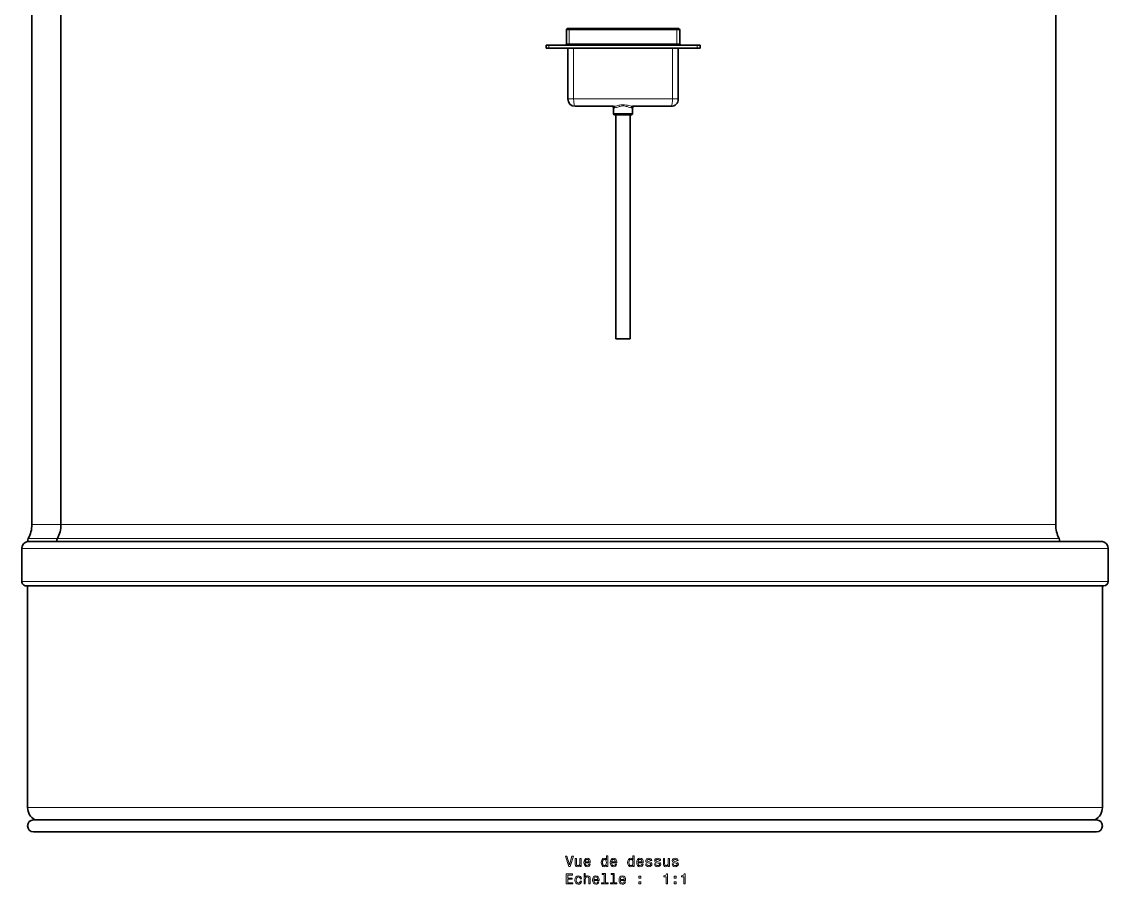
# Model space of a CAD drawing. Extents: x -1556 to 2480, y -1748 to 2591.
# Drawn here: x 407.5 to 781.5, y -1747.7 to -1450.9 of the extents above; entities that cross this region are included whole.
import ezdxf

# ---------------------------------------------------------------- set-up
doc = ezdxf.new("R2010")
doc.units = 0

msp = doc.modelspace()

# ---------------------------------------------------------------- linework, layer by layer
at = {"color": 7, "lineweight": 35}
for p, q in [((411, -635.5495), (411, -1623.930542)), ((420.997345, -635.5495), (420.997345, -1623.930542)), ((763.412659, -635.5495), (763.412659, -1623.930542)), ((632.981018, -1453.166992), (595.981018, -1453.166992)), ((639.981018, -1458.966919), (588.981018, -1458.966919)), ((639.981018, -1459.966919), (588.981018, -1459.966919)), ((611.981018, -1482.966919), (611.981018, -1559.966919)), ((616.981018, -1482.966919), (616.981018, -1559.966919)), ((409.5, -1629.73999), (505.806274, -1629.73999)), ((505.806274, -1629.73999), (779.5, -1629.73999)), ((505.566498, -1645.019775), (409, -1645.019775)), ((409.5, -1645.019775), (409.5, -1721.299805)), ((780, -1645.019775), (505.566498, -1645.019775)), ((779.5, -1645.019775), (779.5, -1721.299805)), ((506.804199, -1725.577026), (411.581482, -1725.577026)), ((777.418518, -1725.577026), (506.804199, -1725.577026)), ((411.581482, -1729.73999), (682.195801, -1729.73999)), ((506.804199, -1729.73999), (411.581482, -1729.73999)), ((419.199432, -1729.73999), (510.456421, -1729.73999)), ((777.418518, -1729.73999), (506.804199, -1729.73999)), ((510.456421, -1729.73999), (769.800537, -1729.73999)), ((682.195801, -1729.73999), (777.418518, -1729.73999))]:
    msp.add_line(p, q, dxfattribs=at)
at = {"color": 7, "lineweight": 13, "ltscale": 0.025}
for p, q in [((595.981018, -1453.666992), (594.981018, -1453.666992)), ((633.981018, -1453.666992), (632.981018, -1453.666992)), ((595.981018, -1458.466919), (594.981018, -1458.466919)), ((633.981018, -1458.466919), (632.981018, -1458.466919)), ((588.981018, -1459.966919), (588.981018, -1458.966919)), ((639.981018, -1459.966919), (639.981018, -1458.966919))]:
    msp.add_line(p, q, dxfattribs=at)
at = {"color": 7, "lineweight": 35, "ltscale": 0.119998}
for p, q in [((594.981018, -1458.466919), (594.981018, -1453.666992)), ((633.981018, -1458.466919), (633.981018, -1453.666992))]:
    msp.add_line(p, q, dxfattribs=at)
at = {"color": 7, "lineweight": 35, "ltscale": 0.0125}
for p, q in [((595.981018, -1453.166992), (595.481018, -1453.166992)), ((633.481018, -1453.166992), (632.981018, -1453.166992))]:
    msp.add_line(p, q, dxfattribs=at)
at = {"color": 7, "lineweight": 13, "ltscale": 0.0125}
for p, q in [((595.981018, -1453.166992), (595.981018, -1453.666992)), ((632.981018, -1453.166992), (632.981018, -1453.666992)), ((595.981018, -1458.966919), (595.981018, -1458.466919)), ((632.981018, -1458.966919), (632.981018, -1458.466919))]:
    msp.add_line(p, q, dxfattribs=at)
at = {"color": 7, "lineweight": 13, "ltscale": 0.119998}
for p, q in [((595.981018, -1458.466919), (595.981018, -1453.666992)), ((632.981018, -1458.466919), (632.981018, -1453.666992))]:
    msp.add_line(p, q, dxfattribs=at)
at = {"color": 7, "lineweight": 13}
for p, q in [((632.981018, -1453.666992), (595.981018, -1453.666992)), ((632.981018, -1458.466919), (595.981018, -1458.466919)), ((597.481018, -1477.466919), (631.481018, -1477.466919)), ((420.997345, -1623.930542), (763.412659, -1623.930542)), ((419.81543, -1628.771729), (764.563293, -1628.771729)), ((407.5, -1632.189453), (504.847412, -1632.189453)), ((504.847412, -1632.189453), (781.5, -1632.189453)), ((407.5, -1643.519775), (504.847412, -1643.519775)), ((504.847412, -1643.519775), (781.5, -1643.519775)), ((409.5, -1721.299805), (505.806274, -1721.299805)), ((505.806274, -1721.299805), (779.5, -1721.299805))]:
    msp.add_line(p, q, dxfattribs=at)
at = {"color": 7, "lineweight": 35, "ltscale": 0.025}
for p, q in [((588.981018, -1458.966919), (587.981018, -1458.966919)), ((587.981018, -1459.966919), (587.981018, -1458.966919)), ((588.981018, -1459.966919), (587.981018, -1459.966919)), ((640.981018, -1458.966919), (639.981018, -1458.966919)), ((640.981018, -1459.966919), (639.981018, -1459.966919)), ((640.981018, -1459.966919), (640.981018, -1458.966919))]:
    msp.add_line(p, q, dxfattribs=at)
at = {"color": 7, "lineweight": 35, "ltscale": 0.4375}
for p, q in [((595.481018, -1459.966919), (595.481018, -1477.466919)), ((633.481018, -1459.966919), (633.481018, -1477.466919))]:
    msp.add_line(p, q, dxfattribs=at)
at = {"color": 7, "lineweight": 13, "ltscale": 0.4375}
for p, q in [((597.481018, -1459.966919), (597.481018, -1477.466919)), ((631.481018, -1459.966919), (631.481018, -1477.466919))]:
    msp.add_line(p, q, dxfattribs=at)
at = {"color": 7, "lineweight": 13, "ltscale": 0.05}
for p, q in [((595.481018, -1477.466919), (597.481018, -1477.466919)), ((631.481018, -1477.466919), (633.481018, -1477.466919))]:
    msp.add_line(p, q, dxfattribs=at)
at = {"color": 7, "lineweight": 35, "ltscale": 0.331723}
for p, q in [((597.981018, -1479.966919), (611.249939, -1479.966919)), ((617.712097, -1479.966919), (630.981018, -1479.966919))]:
    msp.add_line(p, q, dxfattribs=at)
at = {"color": 7, "lineweight": 35, "ltscale": 0.05}
for p, q in [((611.18103, -1480.466919), (611.18103, -1482.466919)), ((617.781006, -1480.466919), (617.781006, -1482.466919))]:
    msp.add_line(p, q, dxfattribs=at)
at = {"color": 7, "lineweight": 13, "ltscale": 0.01235}
for p, q in [((611.18103, -1480.466919), (611.675049, -1480.466919)), ((617.286987, -1480.466919), (617.781006, -1480.466919))]:
    msp.add_line(p, q, dxfattribs=at)
at = {"color": 7, "lineweight": 13, "ltscale": 0.164999}
msp.add_line((611.18103, -1482.466919), (617.781006, -1482.466919), dxfattribs=at)
at = {"color": 7, "lineweight": 35, "ltscale": 0.139999}
msp.add_line((611.68103, -1482.966919), (617.281006, -1482.966919), dxfattribs=at)
at = {"color": 7, "lineweight": 35, "ltscale": 0.125}
msp.add_line((611.981018, -1559.966919), (616.981018, -1559.966919), dxfattribs=at)
at = {"color": 7, "lineweight": 13, "ltscale": 0.249934}
msp.add_line((411, -1623.930542), (420.997345, -1623.930542), dxfattribs=at)
at = {"color": 7, "lineweight": 35, "ltscale": 0.251977}
msp.add_line((409.5, -1629.73999), (419.579071, -1629.73999), dxfattribs=at)
at = {"color": 7, "lineweight": 13, "ltscale": 0.251636}
msp.add_line((409.75, -1628.771729), (419.81543, -1628.771729), dxfattribs=at)
at = {"color": 7, "lineweight": 35, "ltscale": 0.283258}
for p, q in [((407.5, -1632.189453), (407.5, -1643.519775)), ((781.5, -1632.189453), (781.5, -1643.519775))]:
    msp.add_line(p, q, dxfattribs=at)
at = {"color": 7, "lineweight": 35, "ltscale": 0.012515}
msp.add_line((409, -1645.019775), (409.50061, -1645.019775), dxfattribs=at)
at = {"color": 7, "lineweight": 35, "ltscale": 0.012509}
msp.add_line((779.499634, -1645.019775), (780, -1645.019775), dxfattribs=at)
at = {"color": 7, "lineweight": 35, "ltscale": 0.000275}
msp.add_line((419.188446, -1729.73999), (419.199432, -1729.73999), dxfattribs=at)
at = {"color": 7, "lineweight": 13}
for points in [[(597.981018, -1479.966919), (597.928284, -1479.953003), (597.876343, -1479.911621), (597.82605, -1479.843872), (597.750916, -1479.686401), (597.683472, -1479.476074), (597.612732, -1479.157715), (597.556824, -1478.790039), (597.511902, -1478.331543), (597.481018, -1477.466919)], [(617.712097, -1479.966919), (617.479187, -1479.951416), (617.310303, -1479.926636), (616.947754, -1479.85437), (615.995667, -1479.63916), (615.51947, -1479.55188), (615.028809, -1479.491333), (614.529053, -1479.467163), (614.147644, -1479.476074), (613.769592, -1479.50769), (613.39801, -1479.559082), (613.035217, -1479.625122), (612.381287, -1479.77002), (611.775024, -1479.904297), (611.41272, -1479.958862), (611.249939, -1479.966919)], [(617.286987, -1480.466919), (617.009277, -1480.434204), (616.803894, -1480.384399), (616.360046, -1480.248535), (615.849731, -1480.088989), (615.582275, -1480.015869), (615.168579, -1479.927246), (614.730835, -1479.875122), (614.289063, -1479.871826), (613.85022, -1479.917969), (613.426697, -1480.00415), (613.152832, -1480.077271), (612.630371, -1480.23938), (612.172607, -1480.380371), (611.960754, -1480.432617), (611.675049, -1480.466919)], [(630.981018, -1479.966919), (631.033752, -1479.953003), (631.085693, -1479.911621), (631.135986, -1479.843872), (631.211121, -1479.686401), (631.278564, -1479.476074), (631.349365, -1479.157715), (631.405273, -1478.790039), (631.450195, -1478.331543), (631.481018, -1477.466919)]]:
    msp.add_lwpolyline(points, dxfattribs=at)
for points in [[(596.895508, -1738.091675), (596.018005, -1741.072144), (595.115295, -1738.091675), (594.636169, -1738.091675), (595.765869, -1741.59668), (596.270203, -1741.59668), (597.374634, -1738.091675)], [(600.097961, -1738.888428), (599.654175, -1738.888428), (599.654175, -1740.451904), (599.60376, -1740.814941), (599.45752, -1741.077271), (599.23053, -1741.238647), (598.932983, -1741.289063), (598.695984, -1741.248657), (598.544678, -1741.127686), (598.458923, -1740.920898), (598.438782, -1740.628418), (598.438782, -1738.888428), (597.994934, -1738.888428), (597.994934, -1740.668701), (598.010071, -1741.026855), (598.105896, -1741.324341), (598.398438, -1741.59668), (598.867432, -1741.692505), (599.119568, -1741.657227), (599.336426, -1741.566406), (599.523071, -1741.410034), (599.674377, -1741.183105), (599.674377, -1741.59668), (600.097961, -1741.59668)], [(601.434448, -1740.371216), (603.209656, -1740.371216), (603.214722, -1740.164429), (603.134033, -1739.584473), (602.912109, -1739.150757), (602.559082, -1738.888428), (602.090088, -1738.792603), (601.631104, -1738.893555), (601.278076, -1739.175903), (601.051147, -1739.634888), (600.970459, -1740.240112), (601.046082, -1740.860352), (601.273071, -1741.314209), (601.621033, -1741.59668), (602.074951, -1741.692505), (602.468323, -1741.626953), (602.791077, -1741.455444), (603.028076, -1741.183105), (603.164246, -1740.820068), (602.725525, -1740.820068), (602.634705, -1741.021729), (602.503601, -1741.173096), (602.130432, -1741.294067), (601.842957, -1741.238647), (601.626099, -1741.062134), (601.484863, -1740.774658), (601.434448, -1740.386353)], [(608.78241, -1741.178101), (608.78241, -1741.59668), (609.226196, -1741.59668), (609.226196, -1737.975586), (608.787476, -1737.975586), (608.787476, -1739.302002), (608.449585, -1738.918701), (608.242798, -1738.828003), (608.005737, -1738.792603), (607.577087, -1738.893555), (607.244263, -1739.175903), (607.027405, -1739.629761), (606.951721, -1740.240112), (607.027405, -1740.850342), (607.244263, -1741.309204), (607.577087, -1741.59668), (608.005737, -1741.692505), (608.242798, -1741.657227), (608.45459, -1741.566406)], [(610.54248, -1740.371216), (612.317749, -1740.371216), (612.322754, -1740.164429), (612.242065, -1739.584473), (612.020203, -1739.150757), (611.667175, -1738.888428), (611.19812, -1738.792603), (610.739197, -1738.893555), (610.386169, -1739.175903), (610.159241, -1739.634888), (610.078552, -1740.240112), (610.154175, -1740.860352), (610.381104, -1741.314209), (610.729126, -1741.59668), (611.182983, -1741.692505), (611.576355, -1741.626953), (611.899109, -1741.455444), (612.136169, -1741.183105), (612.272339, -1740.820068), (611.833557, -1740.820068), (611.742798, -1741.021729), (611.611694, -1741.173096), (611.238464, -1741.294067), (610.950989, -1741.238647), (610.734131, -1741.062134), (610.592957, -1740.774658), (610.54248, -1740.386353)], [(617.890503, -1741.178101), (617.890503, -1741.59668), (618.33429, -1741.59668), (618.33429, -1737.975586), (617.895508, -1737.975586), (617.895508, -1739.302002), (617.557617, -1738.918701), (617.350891, -1738.828003), (617.113831, -1738.792603), (616.685181, -1738.893555), (616.352295, -1739.175903), (616.135437, -1739.629761), (616.059814, -1740.240112), (616.135437, -1740.850342), (616.352295, -1741.309204), (616.685181, -1741.59668), (617.113831, -1741.692505), (617.350891, -1741.657227), (617.562683, -1741.566406)], [(619.650574, -1740.371216), (621.425781, -1740.371216), (621.430847, -1740.164429), (621.350159, -1739.584473), (621.128235, -1739.150757), (620.775208, -1738.888428), (620.306213, -1738.792603), (619.84729, -1738.893555), (619.494263, -1739.175903), (619.267273, -1739.634888), (619.186584, -1740.240112), (619.262268, -1740.860352), (619.489197, -1741.314209), (619.837158, -1741.59668), (620.291077, -1741.692505), (620.684448, -1741.626953), (621.007202, -1741.455444), (621.244263, -1741.183105), (621.380432, -1740.820068), (620.94165, -1740.820068), (620.850891, -1741.021729), (620.719727, -1741.173096), (620.346558, -1741.294067), (620.059082, -1741.238647), (619.842224, -1741.062134), (619.700989, -1740.774658), (619.650574, -1740.386353)], [(623.624634, -1740.018188), (623.195984, -1739.917236), (622.878235, -1739.80127), (622.772339, -1739.564209), (622.802612, -1739.397827), (622.908508, -1739.276855), (623.079956, -1739.201172), (623.327087, -1739.170898), (623.564148, -1739.201172), (623.750732, -1739.29187), (623.871765, -1739.428101), (623.92218, -1739.609619), (624.355896, -1739.609619), (624.355896, -1739.599609), (624.280273, -1739.271729), (624.073486, -1739.014526), (623.750732, -1738.853149), (623.327087, -1738.792603), (622.898438, -1738.853149), (622.585754, -1739.019531), (622.389038, -1739.266724), (622.328552, -1739.579346), (622.373901, -1739.881958), (622.515137, -1740.09375), (622.747131, -1740.245117), (623.085022, -1740.350952), (623.579224, -1740.472046), (623.881836, -1740.598145), (623.962524, -1740.698975), (623.992798, -1740.850342), (623.947388, -1741.036865), (623.826355, -1741.178101), (623.6297, -1741.268921), (623.367432, -1741.299072), (623.090088, -1741.268921), (622.888306, -1741.162964), (622.752136, -1740.991455), (622.696655, -1740.754517), (622.268005, -1740.754517), (622.338623, -1741.157959), (622.54541, -1741.450439), (622.873169, -1741.626953), (623.327087, -1741.692505), (623.801147, -1741.626953), (624.149109, -1741.450439), (624.360962, -1741.167969), (624.436584, -1740.799805), (624.381104, -1740.482178), (624.224792, -1740.265259), (623.96759, -1740.124023)], [(626.660645, -1740.018188), (626.231995, -1739.917236), (625.914246, -1739.80127), (625.80835, -1739.564209), (625.838623, -1739.397827), (625.944519, -1739.276855), (626.115967, -1739.201172), (626.363098, -1739.170898), (626.600159, -1739.201172), (626.786743, -1739.29187), (626.907776, -1739.428101), (626.958191, -1739.609619), (627.391907, -1739.609619), (627.391907, -1739.599609), (627.316284, -1739.271729), (627.109497, -1739.014526), (626.786743, -1738.853149), (626.363098, -1738.792603), (625.934448, -1738.853149), (625.621765, -1739.019531), (625.425049, -1739.266724), (625.364563, -1739.579346), (625.409912, -1739.881958), (625.551147, -1740.09375), (625.783142, -1740.245117), (626.121033, -1740.350952), (626.615295, -1740.472046), (626.917847, -1740.598145), (626.998535, -1740.698975), (627.028809, -1740.850342), (626.983398, -1741.036865), (626.862366, -1741.178101), (626.66571, -1741.268921), (626.403442, -1741.299072), (626.126099, -1741.268921), (625.924377, -1741.162964), (625.788208, -1740.991455), (625.732727, -1740.754517), (625.304016, -1740.754517), (625.374634, -1741.157959), (625.581421, -1741.450439), (625.909241, -1741.626953), (626.363098, -1741.692505), (626.837158, -1741.626953), (627.185181, -1741.450439), (627.396973, -1741.167969), (627.472595, -1740.799805), (627.417114, -1740.482178), (627.260803, -1740.265259), (627.003601, -1740.124023)], [(630.458191, -1738.888428), (630.014404, -1738.888428), (630.014404, -1740.451904), (629.963989, -1740.814941), (629.817749, -1741.077271), (629.590759, -1741.238647), (629.293213, -1741.289063), (629.056213, -1741.248657), (628.904907, -1741.127686), (628.819153, -1740.920898), (628.799011, -1740.628418), (628.799011, -1738.888428), (628.355164, -1738.888428), (628.355164, -1740.668701), (628.3703, -1741.026855), (628.466125, -1741.324341), (628.758667, -1741.59668), (629.227661, -1741.692505), (629.479797, -1741.657227), (629.696655, -1741.566406), (629.883301, -1741.410034), (630.034607, -1741.183105), (630.034607, -1741.59668), (630.458191, -1741.59668)], [(632.732727, -1740.018188), (632.304016, -1739.917236), (631.986328, -1739.80127), (631.880371, -1739.564209), (631.910645, -1739.397827), (632.016541, -1739.276855), (632.188049, -1739.201172), (632.435181, -1739.170898), (632.67218, -1739.201172), (632.858765, -1739.29187), (632.979797, -1739.428101), (633.030273, -1739.609619), (633.463989, -1739.609619), (633.463989, -1739.599609), (633.388306, -1739.271729), (633.18158, -1739.014526), (632.858765, -1738.853149), (632.435181, -1738.792603), (632.00647, -1738.853149), (631.693787, -1739.019531), (631.497131, -1739.266724), (631.436584, -1739.579346), (631.481995, -1739.881958), (631.623169, -1740.09375), (631.855164, -1740.245117), (632.193054, -1740.350952), (632.687317, -1740.472046), (632.989929, -1740.598145), (633.070618, -1740.698975), (633.10083, -1740.850342), (633.055481, -1741.036865), (632.934448, -1741.178101), (632.737732, -1741.268921), (632.475525, -1741.299072), (632.19812, -1741.268921), (631.996399, -1741.162964), (631.860229, -1740.991455), (631.804749, -1740.754517), (631.376099, -1740.754517), (631.446655, -1741.157959), (631.653442, -1741.450439), (631.981262, -1741.626953), (632.435181, -1741.692505), (632.909241, -1741.626953), (633.257202, -1741.450439), (633.468994, -1741.167969), (633.544678, -1740.799805), (633.489197, -1740.482178), (633.332825, -1740.265259), (633.075623, -1740.124023)], [(601.434448, -1739.997925), (601.489929, -1739.650024), (601.626099, -1739.392822), (601.832825, -1739.23645), (602.105164, -1739.18103), (602.372498, -1739.23645), (602.579224, -1739.392822), (602.705322, -1739.650024), (602.750732, -1739.997925)], [(608.081421, -1739.19104), (608.373901, -1739.261719), (608.595825, -1739.458374), (608.726929, -1739.786133), (608.777405, -1740.240112), (608.726929, -1740.698975), (608.595825, -1741.026855), (608.373901, -1741.228516), (608.081421, -1741.294067), (607.804016, -1741.228516), (607.592224, -1741.026855), (607.450989, -1740.69397), (607.40564, -1740.240112), (607.450989, -1739.79126), (607.592224, -1739.463379), (607.804016, -1739.261719)], [(610.54248, -1739.997925), (610.597961, -1739.650024), (610.734131, -1739.392822), (610.940918, -1739.23645), (611.213257, -1739.18103), (611.48053, -1739.23645), (611.687317, -1739.392822), (611.813416, -1739.650024), (611.858765, -1739.997925)], [(617.189453, -1739.19104), (617.481995, -1739.261719), (617.703918, -1739.458374), (617.835022, -1739.786133), (617.885437, -1740.240112), (617.835022, -1740.698975), (617.703918, -1741.026855), (617.481995, -1741.228516), (617.189453, -1741.294067), (616.912109, -1741.228516), (616.700317, -1741.026855), (616.559082, -1740.69397), (616.513672, -1740.240112), (616.559082, -1739.79126), (616.700317, -1739.463379), (616.912109, -1739.261719)], [(619.650574, -1739.997925), (619.706055, -1739.650024), (619.842224, -1739.392822), (620.049011, -1739.23645), (620.32135, -1739.18103), (620.588623, -1739.23645), (620.79541, -1739.392822), (620.921448, -1739.650024), (620.966858, -1739.997925)], [(594.958923, -1747.643555), (597.177979, -1747.643555), (597.177979, -1747.219971), (595.422913, -1747.219971), (595.422913, -1746.03479), (596.986328, -1746.03479), (596.986328, -1745.616211), (595.422913, -1745.616211), (595.422913, -1744.567139), (597.137634, -1744.567139), (597.137634, -1744.143555), (594.958923, -1744.143555)], [(599.734863, -1745.833008), (600.173645, -1745.833008), (600.082825, -1745.429565), (599.865967, -1745.111816), (599.528076, -1744.915161), (599.089355, -1744.839478), (598.605164, -1744.94043), (598.237061, -1745.222778), (598.005066, -1745.681763), (597.924377, -1746.296997), (598, -1746.907227), (598.226929, -1747.361084), (598.585022, -1747.643555), (599.074219, -1747.73938), (599.507935, -1747.663696), (599.845825, -1747.451904), (600.07782, -1747.119019), (600.17865, -1746.675293), (599.755066, -1746.675293), (599.679382, -1746.957642), (599.538208, -1747.169434), (599.336426, -1747.300659), (599.089355, -1747.340942), (598.781677, -1747.275391), (598.559814, -1747.07373), (598.423645, -1746.74585), (598.378235, -1746.28186), (598.423645, -1745.828003), (598.564819, -1745.500122), (598.791809, -1745.298462), (599.089355, -1745.227905), (599.351563, -1745.273193), (599.548279, -1745.389282), (599.679382, -1745.580933)], [(601.046082, -1747.643555), (601.489929, -1747.643555), (601.489929, -1746.0802), (601.535278, -1745.722046), (601.68158, -1745.459839), (601.908508, -1745.298462), (602.211121, -1745.237915), (602.453186, -1745.28833), (602.604492, -1745.424561), (602.680115, -1745.651489), (602.705322, -1745.954102), (602.705322, -1747.643555), (603.149109, -1747.643555), (603.149109, -1745.863281), (603.128967, -1745.505249), (603.038208, -1745.207642), (602.740662, -1744.935303), (602.276672, -1744.839478), (602.024475, -1744.874878), (601.807617, -1744.970703), (601.626099, -1745.121948), (601.489929, -1745.328735), (601.489929, -1744.022461), (601.046082, -1744.022461)], [(604.470459, -1746.418091), (606.245667, -1746.418091), (606.250732, -1746.211304), (606.170044, -1745.631348), (605.94812, -1745.197632), (605.595093, -1744.935303), (605.126099, -1744.839478), (604.667175, -1744.94043), (604.314148, -1745.222778), (604.087158, -1745.681763), (604.00647, -1746.286987), (604.082153, -1746.907227), (604.309082, -1747.361084), (604.657043, -1747.643555), (605.110962, -1747.73938), (605.504333, -1747.673828), (605.827087, -1747.502319), (606.064148, -1747.22998), (606.200317, -1746.866943), (605.761536, -1746.866943), (605.670776, -1747.068604), (605.539612, -1747.219971), (605.166443, -1747.340942), (604.878967, -1747.285522), (604.662109, -1747.109009), (604.520874, -1746.821533), (604.470459, -1746.433228)], [(604.470459, -1746.0448), (604.52594, -1745.696899), (604.662109, -1745.439697), (604.868896, -1745.283325), (605.141235, -1745.227905), (605.408508, -1745.283325), (605.615295, -1745.439697), (605.741333, -1745.696899), (605.786743, -1746.0448)], [(608.000732, -1744.395752), (608.000732, -1747.270386), (607.087891, -1747.270386), (607.087891, -1747.643555), (609.352295, -1747.643555), (609.352295, -1747.270386), (608.444519, -1747.270386), (608.444519, -1744.022461), (607.304749, -1744.022461), (607.304749, -1744.395752)], [(611.036743, -1744.395752), (611.036743, -1747.270386), (610.123901, -1747.270386), (610.123901, -1747.643555), (612.388306, -1747.643555), (612.388306, -1747.270386), (611.48053, -1747.270386), (611.48053, -1744.022461), (610.340759, -1744.022461), (610.340759, -1744.395752)], [(613.578552, -1746.418091), (615.35376, -1746.418091), (615.358765, -1746.211304), (615.278076, -1745.631348), (615.056213, -1745.197632), (614.703186, -1744.935303), (614.234131, -1744.839478), (613.775208, -1744.94043), (613.42218, -1745.222778), (613.195251, -1745.681763), (613.114563, -1746.286987), (613.190186, -1746.907227), (613.417175, -1747.361084), (613.765137, -1747.643555), (614.218994, -1747.73938), (614.612366, -1747.673828), (614.935181, -1747.502319), (615.17218, -1747.22998), (615.30835, -1746.866943), (614.869568, -1746.866943), (614.778809, -1747.068604), (614.647705, -1747.219971), (614.274475, -1747.340942), (613.987061, -1747.285522), (613.770203, -1747.109009), (613.628967, -1746.821533), (613.578552, -1746.433228)], [(613.578552, -1746.0448), (613.634033, -1745.696899), (613.770203, -1745.439697), (613.976929, -1745.283325), (614.249268, -1745.227905), (614.516602, -1745.283325), (614.723328, -1745.439697), (614.849426, -1745.696899), (614.894836, -1746.0448)], [(619.958191, -1745.686768), (620.654175, -1745.686768), (620.654175, -1744.935303), (619.958191, -1744.935303)], [(629.323486, -1747.643555), (629.78241, -1747.643555), (629.78241, -1744.118286), (629.439453, -1744.118286), (629.348694, -1744.426025), (629.167114, -1744.63269), (628.889771, -1744.753784), (628.50647, -1744.794189), (628.50647, -1745.152222), (629.323486, -1745.152222)], [(632.102295, -1745.686768), (632.798279, -1745.686768), (632.798279, -1744.935303), (632.102295, -1744.935303)], [(635.395508, -1747.643555), (635.854492, -1747.643555), (635.854492, -1744.118286), (635.511536, -1744.118286), (635.420776, -1744.426025), (635.239197, -1744.63269), (634.961792, -1744.753784), (634.578552, -1744.794189), (634.578552, -1745.152222), (635.395508, -1745.152222)], [(619.958191, -1747.643555), (620.654175, -1747.643555), (620.654175, -1746.89209), (619.958191, -1746.89209)], [(632.102295, -1747.643555), (632.798279, -1747.643555), (632.798279, -1746.89209), (632.102295, -1746.89209)]]:
    msp.add_lwpolyline(points, close=True, dxfattribs=at)
at = {"color": 7, "lineweight": 35}
for centre, radius, start, end in [((595.481018, -1453.666992), 0.5, 90.000003, 180.000005), ((633.481018, -1453.666992), 0.5, 0, 90.000003), ((594.481018, -1458.466919), 0.5, 269.999997, 0), ((634.481018, -1458.466919), 0.5, 180.000005, 269.999997), ((597.981018, -1477.466919), 2.5, 180.000005, 269.999997), ((610.68103, -1480.466919), 0.5, 0, 90.000003), ((618.281006, -1480.466919), 0.5, 90.000003, 180.000005), ((630.981018, -1477.466919), 2.5, 269.999997, 360), ((611.68103, -1482.466919), 0.5, 180.000005, 269.999997), ((617.281006, -1482.466919), 0.5, 269.999997, 360), ((401, -1623.930542), 10, 331.044974, 0), ((410, -1632.189453), 2.5, 101.536957, 179.999995), ((411.5, -1629.73999), 2, 151.044975, 179.999995), ((779, -1632.189453), 2.5, 360, 78.463041), ((409, -1643.519775), 1.5, 179.999995, 269.999997), ((780, -1643.519775), 1.5, 270.000004, 360), ((414.356323, -1721.299805), 4.856315, 180.000009, 241.732857), ((774.643677, -1721.299805), 4.856315, 298.268033, 359.999998), ((411.581482, -1727.658569), 2.081472, 90.000003, 269.999997), ((777.418518, -1727.658569), 2.081472, 270.000004, 90.000003)]:
    msp.add_arc(centre, radius, start, end, dxfattribs=at)
at = {"color": 7, "lineweight": 13}
for centre, start_param, end_param in [((611.249939, -1480.466919), 4.7123889804, 6.2831853072), ((617.712097, -1480.466919), 0.0000003069, 1.5707962142)]:
    msp.add_ellipse(centre, major_axis=(0, 0.5), ratio=0.850289, start_param=start_param, end_param=end_param, dxfattribs=at)
at = {"color": 7, "lineweight": 35}
for centre, major_axis, ratio, start_param, end_param in [((411.542175, -1623.930542), (0, -10), 0.945519, 1.0654358165, 1.5707963268), ((772.617676, -1623.930542), (0, 10), 0.920505, 1.5707963268, 2.0761568371), ((421.470093, -1629.73999), (0, -2), 0.945519, 4.2070284701, 4.7123889804), ((762.952393, -1629.73999), (0, 2), 0.920505, 4.7123889804, 5.2177494907)]:
    msp.add_ellipse(centre, major_axis=major_axis, ratio=ratio, start_param=start_param, end_param=end_param, dxfattribs=at)

doc.saveas('drawing.dxf')
